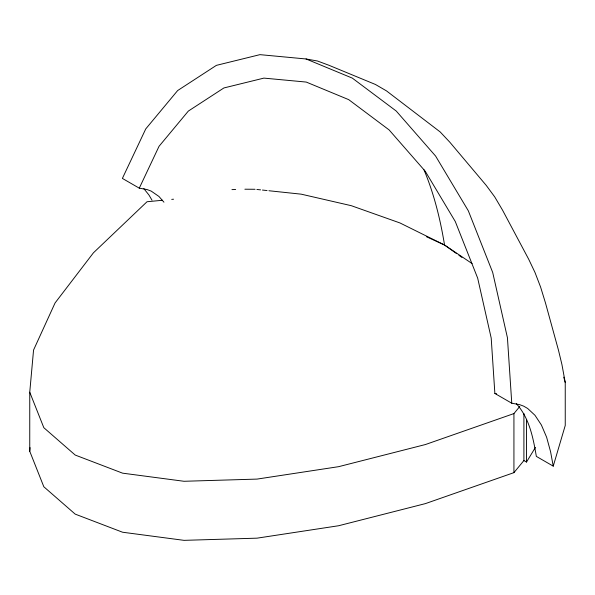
<?xml version="1.0" encoding="UTF-8"?>
<svg xmlns="http://www.w3.org/2000/svg" width="595" height="595" viewBox="0 0 595 595"><rect width="100%" height="100%" fill="white"/><g stroke="black" fill="none" stroke-linecap="round" stroke-linejoin="round"><path stroke-width="0.89" d="M523.905 413.48L523.905 460.552L513.931 472.646L425.44 503.601L338.622 525.742L257.04 538.163L184.026 540.349L122.57 532.228L75.193 514.117L43.822 486.762L29.75 451.278L29.75 392.217L33.551 350.061L55.06 302.959L93.408 252.838L147.025 201.742L162.569 200.255M29.75 451.278L30.077 447.619M516.319 403.663C529.364 417.973 533.194 437.927 536.34 456.387L553.238 466.145L565.25 425.447L565.243 382.526L561.925 364.504L558.452 350.113L545.503 303.034L540.61 287.102L534.987 272.45L528.665 259.182L502.53 210.117L494.72 196.893L486.241 185.402L449.88 142.264L440.166 131.926L386.49 90.894L375.408 84.46L328.804 65.219L317.492 61.01L306.053 58.972L259.948 54.651L216.387 65.361L177.645 90.559L145.753 128.907L122.384 178.411L139.282 188.169L147.025 189.545L151.175 191.092L158.954 196.469L163.945 202.196M139.282 188.169L159.043 146.303L188.332 111.087L223.906 87.948L263.912 78.109L306.261 82.073L348.722 99.648L389.093 129.896L425.247 171.248L455.294 221.541L477.673 278.133L491.202 338.072L494.869 393.459L511.767 403.217L519.502 404.6L523.66 406.147L527.646 408.453L535.002 415.317L541.39 425.001L546.627 437.258L550.591 451.776L553.238 466.145M523.905 460.552L526.515 462.055L535.426 447.395M29.75 392.217L43.822 427.693L75.193 455.049L122.57 473.159L184.026 481.281L257.04 479.094L338.622 466.673L425.44 444.532L513.931 413.577L519.799 406.459M171.717 199.377L173.547 199.206M231.953 189.612L235.65 189.5M244.88 189.21L255.047 189.277M256.891 189.47L260.588 189.864M262.44 190.058L267.058 190.549M268.91 190.742L301.226 194.171L351.325 205.699L399.944 222.946L444.539 245.021L472.073 263.563M494.869 393.459L496.587 393.764M306.053 58.972L352.292 78.101L396.24 111.042L435.607 156.069L468.332 210.823L492.697 272.45L507.431 337.722L511.767 403.217M426.503 236.75L444.539 245.021L456.64 253.656M458.909 255.277L461.928 257.434M143.841 188.615L148.951 195.019L152.008 200.195M423.997 169.828C434.067 193.888 440.345 219.332 444.539 245.021M563.74 377.163L565.243 382.526M526.515 419.505L526.515 462.055M513.931 413.577L513.931 472.646"/></g></svg>
